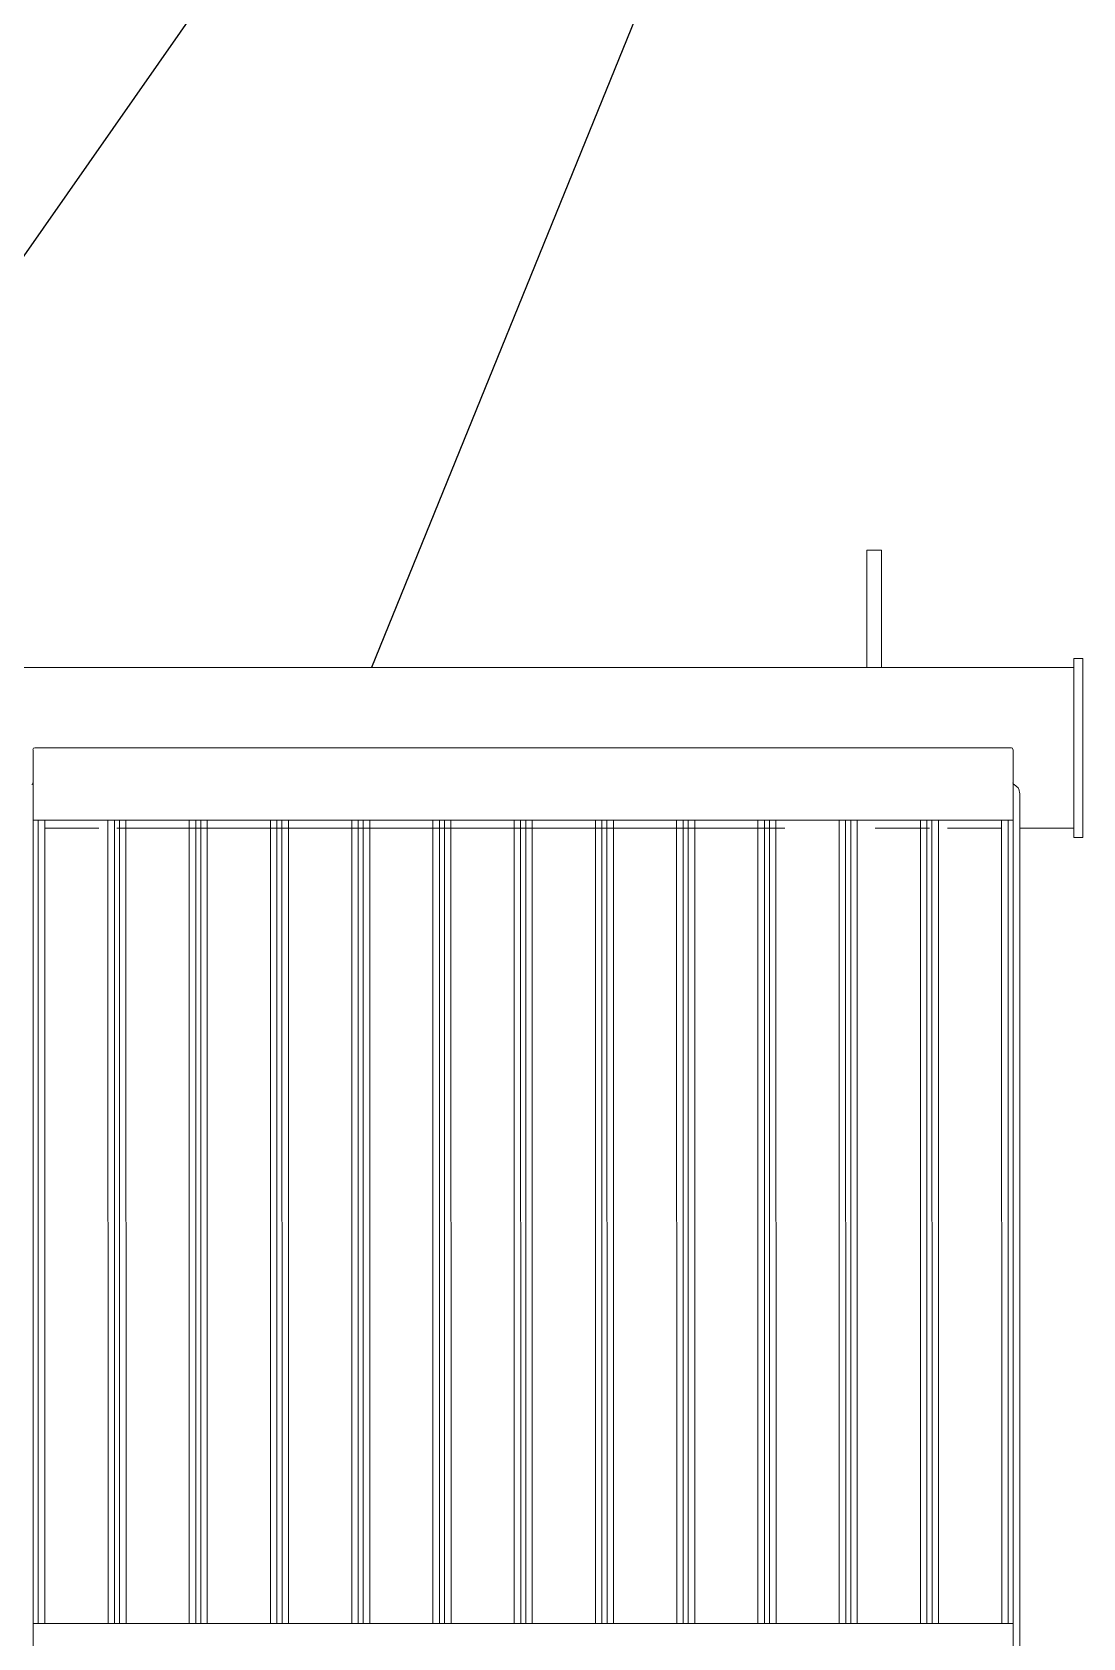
# Model space of a CAD drawing. Header units: millimetres. Extents: x -41310 to 13905, y 1865 to 89610.
# Drawn here: x 6522 to 7104, y 6646 to 7535 of the extents above; entities that cross this region are included whole.
import ezdxf

# ---------------------------------------------------------------- set-up
doc = ezdxf.new("R2010")
doc.units = ezdxf.units.MM
doc.layers.add('1轮廓实线层', color=7, linetype='Continuous', lineweight=0)
doc.layers.add('5尺寸标注层', color=3, linetype='Continuous')

msp = doc.modelspace()

# ---------------------------------------------------------------- linework, layer by layer
at = {"layer": '1轮廓实线层', "extrusion": (-0.004685, -0.017452, 0.999837)}
for p, q in [((6984.45, 7248.51, 159.25), (6984.45, 7183.52, 158.12)), ((6992.45, 7248.51, 159.29), (6984.45, 7248.51, 159.25)), ((6992.45, 7183.52, 158.16), (6992.45, 7248.51, 159.29)), ((7099.07, 7188.52, 158.74), (7104.07, 7188.52, 158.77)), ((7099.07, 7183.52, 158.66), (7099.07, 7188.52, 158.74)), ((7104.07, 7188.52, 158.77), (7104.08, 7089.53, 157.04)), ((7099.07, 7183.52, 158.66), (6429.08, 7183.52, 155.52)), ((7099.08, 7094.53, 157.1), (7099.07, 7183.52, 158.66)), ((6522.68, 7119.53, 154.84), (6522.68, 7138.03, 155.16)), ((7064.48, 7139.03, 157.72), (6523.68, 7139.03, 155.18)), ((7065.48, 7119.53, 157.38), (7065.48, 7138.03, 157.71)), ((6522.76, 6158.68, 138.07), (6522.68, 7119.53, 154.84)), ((7065.56, 6158.68, 140.61), (7065.48, 7119.53, 157.38)), ((7069.16, 6164.18, 140.72), (7069.08, 7114.03, 157.3)), ((7065.48, 7099.03, 157.03), (6522.69, 7099.03, 154.48)), ((6525.52, 6654.1, 146.73), (6525.49, 7099.03, 154.5)), ((6529.12, 6654.1, 146.75), (6529.09, 7099.03, 154.51)), ((6564.12, 6654.1, 146.91), (6564.08, 7099.03, 154.68)), ((6567.72, 6654.1, 146.93), (6567.68, 7099.03, 154.69)), ((6570.52, 6654.1, 146.94), (6570.48, 7099.03, 154.71)), ((6574.12, 6654.1, 146.96), (6574.08, 7099.03, 154.72)), ((6609.12, 6654.1, 147.12), (6609.08, 7099.03, 154.89)), ((6612.72, 6654.1, 147.14), (6612.68, 7099.03, 154.9)), ((6615.52, 6654.1, 147.15), (6615.48, 7099.03, 154.92)), ((6619.12, 6654.1, 147.17), (6619.08, 7099.03, 154.93)), ((6654.12, 6654.1, 147.33), (6654.08, 7099.03, 155.1)), ((6657.72, 6654.1, 147.35), (6657.68, 7099.03, 155.11)), ((6660.52, 6654.1, 147.36), (6660.48, 7099.03, 155.13)), ((6664.12, 6654.1, 147.38), (6664.08, 7099.03, 155.14)), ((6699.12, 6654.1, 147.54), (6699.08, 7099.03, 155.31)), ((6702.72, 6654.1, 147.56), (6702.68, 7099.03, 155.33)), ((6705.52, 6654.1, 147.57), (6705.48, 7099.03, 155.34)), ((6709.12, 6654.1, 147.59), (6709.08, 7099.03, 155.36)), ((6744.12, 6654.1, 147.75), (6744.08, 7099.03, 155.52)), ((6747.72, 6654.1, 147.77), (6747.68, 7099.03, 155.54)), ((6750.52, 6654.1, 147.78), (6750.48, 7099.03, 155.55)), ((6754.12, 6654.1, 147.8), (6754.08, 7099.03, 155.57)), ((6789.12, 6654.1, 147.96), (6789.08, 7099.03, 155.73)), ((6792.72, 6654.1, 147.98), (6792.68, 7099.03, 155.75)), ((6795.52, 6654.1, 147.99), (6795.48, 7099.03, 155.76)), ((6799.12, 6654.1, 148.01), (6799.08, 7099.03, 155.78)), ((6834.12, 6654.1, 148.17), (6834.08, 7099.03, 155.94)), ((6837.72, 6654.1, 148.19), (6837.68, 7099.03, 155.96)), ((6840.52, 6654.1, 148.2), (6840.48, 7099.03, 155.97)), ((6844.12, 6654.1, 148.22), (6844.08, 7099.03, 155.99)), ((6879.12, 6654.1, 148.39), (6879.08, 7099.03, 156.15)), ((6882.72, 6654.1, 148.4), (6882.68, 7099.03, 156.17)), ((6885.52, 6654.1, 148.42), (6885.48, 7099.03, 156.18)), ((6889.12, 6654.1, 148.43), (6889.08, 7099.03, 156.2)), ((6924.12, 6654.1, 148.6), (6924.08, 7099.03, 156.36)), ((6927.72, 6654.1, 148.61), (6927.68, 7099.03, 156.38)), ((6930.52, 6654.1, 148.63), (6930.48, 7099.03, 156.39)), ((6934.12, 6654.1, 148.64), (6934.08, 7099.03, 156.41)), ((6969.12, 6654.1, 148.81), (6969.08, 7099.03, 156.57)), ((6972.72, 6654.1, 148.82), (6972.68, 7099.03, 156.59)), ((6975.52, 6654.1, 148.84), (6975.48, 7099.03, 156.6)), ((6979.12, 6654.1, 148.85), (6979.08, 7099.03, 156.62)), ((7014.12, 6654.1, 149.02), (7014.08, 7099.03, 156.78)), ((7017.72, 6654.1, 149.04), (7017.68, 7099.03, 156.8)), ((7020.52, 6654.1, 149.05), (7020.48, 7099.03, 156.81)), ((7024.12, 6654.1, 149.07), (7024.08, 7099.03, 156.83)), ((7059.12, 6654.1, 149.23), (7059.08, 7099.03, 157)), ((7062.72, 6654.1, 149.25), (7062.68, 7099.03, 157.01)), ((6559.09, 7094.53, 154.57), (6529.09, 7094.53, 154.43)), ((6539.09, 7094.53, 154.48), (6529.09, 7094.53, 154.43)), ((6939.08, 7094.53, 156.35), (6569.09, 7094.53, 154.62)), ((7019.08, 7094.53, 156.73), (6989.08, 7094.53, 156.59)), ((7059.08, 7094.53, 156.92), (7029.08, 7094.53, 156.78)), ((7099.08, 7094.53, 157.1), (7069.08, 7094.53, 156.96)), ((7099.08, 7094.53, 157.1), (7099.08, 7089.53, 157.02)), ((7099.08, 7089.53, 157.02), (7104.08, 7089.53, 157.04)), ((7065.52, 6654.1, 149.26), (6522.72, 6654.1, 146.72))]:
    msp.add_line(p, q, dxfattribs=at)
for centre, radius, start, end in [((4449.78, 8586.82), 1, 105.03008, 195.03008), ((4972.08, 8727.06), 1, 15.03008, 105.03008), ((4452.65, 8568.43), 1, 308.60826, 15.03008), ((4978.81, 8709.71), 1, 195.03008, 261.4519), ((4977.92, 8703.78), 5, 15.03008, 81.4519)]:
    msp.add_arc(centre, radius, start, end, dxfattribs=at)
at = {"layer": '5尺寸标注层', "ltscale": 2, "extrusion": (-0.004685, -0.017452, 0.999837)}
for p, q in [((6736.8, 7725.59, 83.74), (6317.23, 7125.08, 153.97)), ((6930.25, 7725.59, 84.65), (6710.04, 7183.52, 156.83))]:
    msp.add_line(p, q, dxfattribs=at)

doc.saveas('drawing.dxf')
